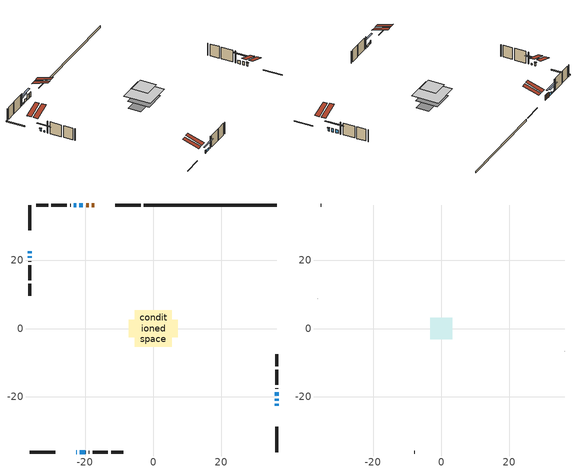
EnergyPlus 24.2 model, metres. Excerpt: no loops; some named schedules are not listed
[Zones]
conditioned space
 floor adiabatic (Floor2 construction): -4.26,-4.26 -4.26,4.26 4.26,4.26 4.26,-4.26 z0.76
 floor adiabatic (AdiabaticFloorConstruction): -5.37,-5.37 -5.37,5.37 5.37,5.37 5.37,-5.37 z3.2
 floor foundation (Slab1 construction): -7.25,-2.51 -7.25,2.51 7.25,2.51 7.25,-2.51 z0
 wall outside (RimJoist1 construction): -3.71,36.23 -11.14,36.23 / -36.23,-36.23 -28.81,-36.23 / -36.23,36.23 -36.23,28.81 / 36.23,-36.23 36.23,-28.81 z0.76:1.06
 wall outside (AdiabaticWallConstruction 1): -17.29,36.23 -17.99,36.23 / -18.92,36.23 -19.73,36.23 z0.76:2.79
 wall outside (AdiabaticWallConstruction): -22.65,-36.23 -22.43,-36.23 / -20.65,36.23 -21.67,36.23 z0.76:1.98; 36.23,-22.65 36.23,-22.14 / -36.23,22.65 -36.23,22.14 z0.76:1.88; 36.23,-21.21 36.23,-20.6 / 36.23,-19.67 36.23,-18.66 z0.76:2.13; -22.6,36.23 -23.27,36.23 z0.76:1.27; -21.51,-36.23 -19.88,-36.23 z0.76:1.62; -36.23,21.21 -36.23,20.7 z0.76:1.32
 wall outside (Wall1 construction): -24.19,36.23 -24.42,36.23 / -18.95,-36.23 -18.72,-36.23 / -36.23,19.77 -36.23,19.54 / 36.23,-17.73 36.23,-17.5 z0.76:5.64
 wall outside (Wall2 construction): -25.35,36.23 -29.86,36.23 / -17.79,-36.23 -13.28,-36.23 / -36.23,18.61 -36.23,14.1 / 36.23,-16.57 36.23,-12.06 z0.76:5.64
 wall outside (Wall3 construction): -30.79,36.23 -34.31,36.23 / -12.35,-36.23 -8.83,-36.23 / -36.23,13.17 -36.23,9.66 / 36.23,-11.13 36.23,-7.61 z0.76:5.64
 wall foundation (FoundationWall1 construction): 36.23,36.23 -2.78,36.23 z0:0.76
 window (WindowConstruction 8): -22.65,-36.23 -22.44,-36.23 z0.76:1.98
 window (WindowConstruction 6): 36.23,-22.65 36.23,-22.14 z0.76:1.88
 window (WindowConstruction 7): -36.23,22.65 -36.23,22.14 z0.76:1.88
 window (WindowConstruction): 36.23,-21.21 36.23,-20.6 z0.76:2.13
 window (WindowConstruction 1): 36.23,-19.67 36.23,-18.66 z0.76:2.13
 window (WindowConstruction 2): -20.66,36.23 -21.67,36.23 z0.76:1.98
 window (WindowConstruction 3): -22.6,36.23 -23.26,36.23 z0.76:1.27
 window (WindowConstruction 4): -21.51,-36.23 -19.88,-36.23 z0.76:1.62
 window (WindowConstruction 5): -36.23,21.21 -36.23,20.7 z0.76:1.32
 door (Door): -17.3,36.23 -17.99,36.23 z0.76:2.79
 door (Door 1): -18.92,36.23 -19.73,36.23 z0.76:2.79
 ceiling adiabatic (AdiabaticFloorConstruction): 5.37,-5.37 5.37,5.37 -5.37,5.37 -5.37,-5.37 z3.2
 roof outside (Roof2 construction): -16.37,36.23,5.64 -16.37,29.72,7.81 -14.65,29.72,7.81 -14.65,36.23,5.64; -23.58,-36.23,5.64 -23.58,-29.72,7.81 -25.29,-29.72,7.81 -25.29,-36.23,5.64; -36.23,23.58,5.64 -29.72,23.58,7.81 -29.72,25.29,7.81 -36.23,25.29,5.64; 36.23,-23.58,5.64 29.72,-23.58,7.81 29.72,-25.29,7.81 36.23,-25.29,5.64
attic - vented
 floor to conditioned space (Floor1 construction Reversed): -3.22,-3.22 -3.22,3.22 3.22,3.22 3.22,-3.22 z5.64
 wall outside (Wall4 construction): -35.24,36.23 -35.3,36.23 / -7.9,-36.23 -7.84,-36.23 / -36.23,8.73 -36.23,8.66 / 36.23,-6.68 36.23,-6.62 z0.76:5.64
 roof outside (Roof1 construction): -13.72,36.23,5.64 -13.72,29.96,7.73 -12.07,29.96,7.73 -12.07,36.23,5.64; -26.22,-36.23,5.64 -26.22,-29.96,7.73 -27.88,-29.96,7.73 -27.88,-36.23,5.64; -36.23,26.22,5.64 -29.96,26.22,7.73 -29.96,27.88,7.73 -36.23,27.88,5.64; 36.23,-26.22,5.64 29.96,-26.22,7.73 29.96,-27.88,7.73 36.23,-27.88,5.64
shading: 36.23,-21.94 36.23,-22.85 36.65,-22.85 36.65,-21.94 z2.08; -36.23,21.94 -36.23,22.85 -36.65,22.85 -36.65,21.94 z2.08; 36.23,-18.11 36.23,-23.7 36.65,-23.7 36.65,-18.11 z4.62; 36.23,-16.17 36.23,-22.16 36.65,-22.16 36.65,-16.17 z4.62; -24.16,36.23 -18.17,36.23 -18.17,36.65 -24.16,36.65 z4.47; -25.75,36.23 -20.11,36.23 -20.11,36.65 -25.75,36.65 z3.76; -17.39,-36.23 -24,-36.23 -24,-36.65 -17.39,-36.65 z4.11; -36.23,18.21 -36.23,23.7 -36.65,23.7 -36.65,18.21 z3.81
[Building]
Building 1: Terrain=Suburbs
[Site:Location]
Windsor AP_ON: Latitude {deg}=42.28; Longitude {deg}=-82.96; Time Zone {hr}=-5; Elevation {m}=190; Keep Site Location Information=Yes
[Site:GroundTemperature:Shallow]
6.34957, 4.46684, 4.31606, 5.20952, 8.79623, 12.3662, 15.4612, 17.4219, 17.5884, 15.9938, 12.9777, 9.51722
[Site:WaterMainsTemperature]
Calculation Method=Schedule; Temperature Schedule=mains temperature schedule
[Material] Roughness=Rough; Thermal Absorptance=0.9
Name | Thickness {m} | Conductivity {W/m-K} | Density {kg/m3} | Specific Heat {J/kg-K} | Solar Absorptance | Visible Absorptance
asphalt or fiberglass shingles | 0.00635 | 0.162714 | 1121.4 | 1465.45 | 0.4 | 0.4
ceiling stud and cavity | 0.1397 | 0.0798965 | 65.682 | 1177.47 | 0.7 | 0.7
concrete 4.0 in. | 0.1016 | 1.803125 | 2242.8 | 837.4 | 0.7 | 0.7
concrete 8.0 in. | 0.2032 | 1.803125 | 2242.8 | 837.4 | 0.7 | 0.7
door material | 0.04445 | 0.188738 | 512.64 | 1214.23 | 0.7 | 0.7
door material 1 | 0.04445 | 0.0451087 | 512.64 | 1214.23 | 0.7 | 0.7
exterior vertical ins | 0.00171011 | 0.029427 | 32.04 | 1214.23 | 0.7 | 0.7
floor covering | 0.0127 | 9.015625 | 54.468 | 1339.84 | 0.6 | 0.6
floor covering 1 | 0.0127 | 0.0433444 | 54.468 | 1339.84 | 0.6 | 0.6
floor rigid ins; wall rigid ins | 0.512978 | 0.029427 | 32.04 | 1214.23 | 0.7 | 0.7
floor stud and cavity | 0.0889 | 0.340671 | 50.32683 | 1063.81 | 0.7 | 0.7
floor stud and cavity 1 | 0.1397 | 1.75129 | 37.0049 | 1207.88 | 0.7 | 0.7
furniture material conditioned space 1 | 0.1524 | 0.115458 | 640.8 | 1214.23 | 0.6 | 0.6
gypsum board | 0.0127 | 0.160291 | 801 | 837.4 | 0.6 | 0.6
gypsum board 1 | 0.0127 | 0.160291 | 801 | 837.4 | 0.7 | 0.7
osb sheathing 0.5 in. | 0.0127 | 0.115458 | 512.64 | 1214.23 | 0.7 | 0.7
osb sheathing 0.75 in. | 0.01905 | 0.115458 | 512.64 | 1214.23 | 0.7 | 0.7
rim joist stud and cavity | 0.0508 | 0.177588 | 50.32683 | 1063.81 | 0.6 | 0.6
roof stud and cavity | 0.2032 | 0.116356 | 78.34581 | 1123.46 | 0.7 | 0.7
slab rigid ins | 0.0252857 | 0.029427 | 32.04 | 1214.23 | 0.7 | 0.7
wall stud and cavity | 0.1397 | 0.11824 | 139.0536 | 1170.24 | 0.7 | 0.7
wall stud and cavity 1 | 0.1397 | 0.108534 | 139.0536 | 1170.24 | 0.7 | 0.7
wall stud and cavity 2 | 0.1397 | 0.109433 | 139.0536 | 1170.24 | 0.7 | 0.7
wall stud and cavity 3 | 0.0889 | 6.1454 | 50.32683 | 1063.81 | 0.6 | 0.6
wall stud and cavity 4 | 0.0889 | 0.380278 | 52.3479 | 1209.89 | 0.7 | 0.7
wall stud and cavity 5 | 0.0889 | 0.391764 | 83.0341 | 1211.67 | 0.7 | 0.7
wood siding | 0.0254 | 0.102417 | 544.68 | 1172.36 | 0.4 | 0.4
wood siding 1 | 0.00254 | 0.102417 | 544.68 | 1172.36 | 0.4 | 0.4
wood siding 2; wood siding 3; wood siding 4 | 0.0254 | 0.102417 | 544.68 | 1172.36 | 0.7 | 0.7
[WindowMaterial:SimpleGlazingSystem]
Name | U-Factor {W/m2-K} | Solar Heat Gain Coefficient
WindowMaterial | 2.87818 | 0.5
WindowMaterial 1 | 2.90373 | 0.56
WindowMaterial 2 | 2.86114 | 0.47
WindowMaterial 3 | 2.82537 | 0.39
WindowMaterial 4 | 2.8725 | 0.49
WindowMaterial 5 | 2.81175 | 0.36
WindowMaterial 6 | 2.85717 | 0.46
WindowMaterial 7 | 6.92943 | 0.69
[Construction]
AdiabaticFloorConstruction: floor stud and cavity 1, floor rigid ins, osb sheathing 0.75 in., floor covering 1
AdiabaticWallConstruction: wood siding 3, wall rigid ins, wall stud and cavity 4, gypsum board
AdiabaticWallConstruction 1: wood siding 4, wall rigid ins, wall stud and cavity 4, gypsum board
Door: door material
Door 1: door material 1
Floor1 construction Reversed: gypsum board, ceiling stud and cavity
Floor2 construction: floor stud and cavity, floor covering
FoundationWall1 construction: concrete 8.0 in., gypsum board 1
furniture construction conditioned space 1: furniture material conditioned space 1
PartitionWallConstruction: gypsum board, wall stud and cavity 5, gypsum board
RimJoist1 construction: wood siding 2, rim joist stud and cavity
Roof1 construction: asphalt or fiberglass shingles
Roof2 construction: asphalt or fiberglass shingles, osb sheathing 0.75 in., roof stud and cavity, gypsum board
Slab1 construction: slab rigid ins, concrete 4.0 in.
Wall1 construction: wood siding, osb sheathing 0.5 in., wall stud and cavity, gypsum board
Wall2 construction: wood siding, osb sheathing 0.5 in., wall stud and cavity 1, gypsum board
Wall3 construction: wood siding, osb sheathing 0.5 in., wall stud and cavity 2, gypsum board
Wall4 construction: wood siding 1, wall stud and cavity 3
WindowConstruction: WindowMaterial
WindowConstruction 1: WindowMaterial 1
WindowConstruction 2: WindowMaterial 2
WindowConstruction 3: WindowMaterial 3
WindowConstruction 4: WindowMaterial 4
WindowConstruction 5: WindowMaterial 5
WindowConstruction 6; WindowConstruction 7: WindowMaterial 6
WindowConstruction 8: WindowMaterial 7
[Zone] Multiplier=1; Part of Total Floor Area=Yes
Name | Volume {m3}
attic - vented | 14.1056
conditioned space | 363.1
[Space]
Name | Zone | Volume {m3}
attic - vented 1 | attic - vented | 14.1056
conditioned space 1 | conditioned space | 363.1
[ZoneInfiltration:EffectiveLeakageArea]
infil attic - vented 1: Zone or Space=attic - vented 1; Schedule=Always On Discrete; Effective Air Leakage Area {cm2}=1845.78; Stack Coefficient=0.000484617; Wind Coefficient=1.48737e-05
[ZoneMixing]
whole house fan mix: Zone or Space=attic - vented; Schedule=Always On Continuous; Design Flow Rate Calculation Method=Flow/Zone; Design Flow Rate {m3/s}=0; Source Zone or Space=conditioned space
[SurfaceProperty:ExposedFoundationPerimeter]
Slab1: Exposed Perimeter Calculation Method=TotalExposedPerimeter; Total Exposed Perimeter {m}=39.015
[InternalMass] Zone or ZoneList=conditioned space; Space or SpaceList=conditioned space 1
Name | Construction | Surface Area {m2}
furniture mass conditioned space 1 | furniture construction conditioned space 1 | 104.34
partition wall mass | PartitionWallConstruction | 188.2
[Lights]
interior lighting: Zone or ZoneList or Space or SpaceList=conditioned space 1; Schedule=interior lighting schedule; Design Level Calculation Method=LightingLevel; Lighting Level {W}=343.2; Return Air Fraction=0; Fraction Radiant=0.6; Fraction Visible=0.2; Fraction Replaceable=1
[People]
occupants: Zone or ZoneList or Space or SpaceList=conditioned space 1; Number of People Schedule=occupants schedule; Number of People Calculation Method=People; Number of People=3; Fraction Radiant=0.314171; Sensible Heat Fraction=0.56303; Activity Level Schedule=occupants activity schedule; Carbon Dioxide Generation Rate {m3/s-W}=0; Enable ASHRAE 55 Comfort Warnings=No; Mean Radiant Temperature Calculation Type=EnclosureAveraged
[ElectricEquipment] Zone or ZoneList or Space or SpaceList=conditioned space 1; Design Level Calculation Method=EquipmentLevel
Name | Schedule | Design Level {W} | Fraction Latent | Fraction Radiant | Fraction Lost
clothes dryer | clothes dryer schedule | 140.772 | 0.015 | 0.081 | 0.85
clothes washer | clothes washer schedule | 32.1985 | 0.03 | 0.162 | 0.7
cooking range | cooking range schedule | 215.147 | 0.08 | 0.432 | 0.2
dishwasher | dishwasher schedule | 66.8632 | 0.3 | 0.18 | 0.4
fridge | fridge schedule | 72.9452 | 0 | 0.6 | 0
mech vent house fan | mech vent house fan schedule | 0 | 0 | 0 | 1
mech vent house fan cfis | mech vent house fan cfis schedule | 0 | 0 | 0 | 0
misc plug loads | misc plug loads schedule | 494.7 | 0.045 | 0.513 | 0.1
whole house fan | Always On Discrete | 0 | 0 | 0 | 1
[OtherEquipment] Zone or ZoneList or Space or SpaceList=conditioned space 1; Design Level Calculation Method=EquipmentLevel
Name | Fuel Type | Schedule | Design Level {W} | Fraction Latent | Fraction Radiant | Fraction Lost
clothes dryer 1 | Electricity | clothes dryer schedule | 0 | 0.015 | 0.081 | 0.85
cooking range 1 | Electricity | cooking range schedule | 0 | 0.08 | 0.432 | 0.2
general water use latent | None | general water use schedule | 62.594 | 1 | 0 | 0
general water use sensible | None | general water use schedule | -61.6891 | 0 | 0.6 | 0
mech vent house fan latent load | None | Always On Discrete | 0 | 1 | 0 | 0
mech vent house fan sensible load | None | Always On Discrete | 0 | 0 | 0 | 0
water heater energy adjustment1 | NaturalGas | Always On Discrete | 0.01 | 0 | 0 | 1
[ZoneInfiltration:DesignFlowRate] Zone or ZoneList or Space or SpaceList=conditioned space 1; Schedule=Always On Discrete; Design Flow Rate Calculation Method=Flow/Zone; Design Flow Rate {m3/s}=0
infil flow; natural vent flow; whole house fan flow
[AvailabilityManager:Scheduled]
furnace airloop Availability Manager: Schedule=Always On Discrete
[Foundation:Kiva]
Foundation Kiva 1: Initial Indoor Air Temperature {C}=18; Wall Height Above Grade {m}=0.759988; Wall Depth Below Slab {m}=0.2032; Custom Block Material Name 1=exterior vertical ins; Custom Block Depth 1 {m}=0.759988; Custom Block X Position 1 {m}=0.2159; Custom Block Z Position 1 {m}=0
[Foundation:Kiva:Settings]
Soil Conductivity {W/m-K}=0.849921; Soil Density {kg/m3}=1842.3; Soil Specific Heat {J/kg-K}=418.7; Ground Solar Absorptivity=0.9; Ground Thermal Absorptivity=0.9; Ground Surface Roughness {m}=0.03; Far-Field Width {m}=40; Deep-Ground Boundary Condition=ZeroFlux; Deep-Ground Depth {m}=40; Minimum Cell Dimension {m}=0.2; Maximum Cell Growth Coefficient=3; Simulation Timestep=Timestep
[Exterior:Lights]
exterior lighting: Schedule=exterior lighting schedule; Design Level {W}=75.6
[EnergyManagementSystem:GlobalVariable]
furnace_airloop_Fan_RTF
infil_program_Qfan
infil_program_Qinf
natural_vent_program_Qnv
natural_vent_program_Qwhf
[EnergyManagementSystem:Sensor]
Name | Output:Variable or Output:Meter Index Key | Output:Variable or Output:Meter
airflow_gain | infil flow | Infiltration Sensible Heat Gain Energy
airflow_gain_1 | natural vent flow | Infiltration Sensible Heat Gain Energy
airflow_gain_2 | whole house fan flow | Infiltration Sensible Heat Gain Energy
airflow_loss | infil flow | Infiltration Sensible Heat Loss Energy
airflow_loss_1 | natural vent flow | Infiltration Sensible Heat Loss Energy
airflow_loss_2 | whole house fan flow | Infiltration Sensible Heat Loss Energy
clg_load_cond |  | Cooling:EnergyTransfer:Zone:CONDITIONED SPACE
clg_sp_s; clg_sp_s_1 | cooling setpoint | Schedule Value
clothes_dryer_exhaust_0_sch_s | clothes dryer exhaust 0 schedule | Schedule Value
cool_season | cooling season schedule | Schedule Value
htg_load_cond |  | Heating:EnergyTransfer:Zone:CONDITIONED SPACE
htg_sp_s; htg_sp_s_1 | heating setpoint | Schedule Value
ig_ee_conv | clothes dryer | Electric Equipment Convective Heating Energy
ig_ee_conv_2 | cooking range | Electric Equipment Convective Heating Energy
ig_ee_conv_4 | fridge | Electric Equipment Convective Heating Energy
ig_ee_conv_5 | misc plug loads | Electric Equipment Convective Heating Energy
ig_ee_conv_6 | whole house fan | Electric Equipment Convective Heating Energy
ig_ee_rad | clothes dryer | Electric Equipment Radiant Heating Energy
ig_ee_rad_2 | cooking range | Electric Equipment Radiant Heating Energy
ig_ee_rad_4 | fridge | Electric Equipment Radiant Heating Energy
ig_ee_rad_5 | misc plug loads | Electric Equipment Radiant Heating Energy
ig_ee_rad_6 | whole house fan | Electric Equipment Radiant Heating Energy
ig_lgt_conv | interior lighting | Lights Convective Heating Energy
ig_lgt_rad | interior lighting | Lights Radiant Heating Energy
ig_lgt_vis | interior lighting | Lights Visible Radiation Heating Energy
ig_oe_conv | clothes dryer 1 | Other Equipment Convective Heating Energy
ig_oe_conv_1 | cooking range 1 | Other Equipment Convective Heating Energy
ig_oe_conv_2 | general water use latent | Other Equipment Convective Heating Energy
ig_oe_conv_3 | general water use sensible | Other Equipment Convective Heating Energy
ig_oe_conv_4 | water heater energy adjustment1 | Other Equipment Convective Heating Energy
ig_oe_rad | clothes dryer 1 | Other Equipment Radiant Heating Energy
ig_oe_rad_1 | cooking range 1 | Other Equipment Radiant Heating Energy
ig_oe_rad_2 | general water use latent | Other Equipment Radiant Heating Energy
ig_oe_rad_3 | general water use sensible | Other Equipment Radiant Heating Energy
ig_oe_rad_4 | water heater energy adjustment1 | Other Equipment Radiant Heating Energy
ig_ppl_conv | occupants | People Convective Heating Energy
ig_ppl_rad | occupants | People Radiant Heating Energy
im_conv | furniture mass conditioned space 1 | Surface Inside Face Convection Heat Gain Energy
im_conv_1 | partition wall mass | Surface Inside Face Convection Heat Gain Energy
im_ig | furniture mass conditioned space 1 | Surface Inside Face Internal Gains Radiation Heat Gain Energy
im_ig_1 | partition wall mass | Surface Inside Face Internal Gains Radiation Heat Gain Energy
im_lgt | furniture mass conditioned space 1 | Surface Inside Face Lights Radiation Heat Gain Energy
im_lgt_1 | partition wall mass | Surface Inside Face Lights Radiation Heat Gain Energy
im_sol | furniture mass conditioned space 1 | Surface Inside Face Solar Radiation Heat Gain Energy
im_sol_1 | partition wall mass | Surface Inside Face Solar Radiation Heat Gain Energy
im_surf | furniture mass conditioned space 1 | Surface Inside Face Net Surface Thermal Radiation Heat Gain Energy
im_surf_1 | partition wall mass | Surface Inside Face Net Surface Thermal Radiation Heat Gain Energy
mv_conv | mech vent house fan | Electric Equipment Convective Heating Energy
mv_conv_1 | mech vent house fan cfis | Electric Equipment Convective Heating Energy
mv_conv_2 | mech vent house fan latent load | Other Equipment Convective Heating Energy
mv_conv_3 | mech vent house fan sensible load | Other Equipment Convective Heating Energy
mv_rad | mech vent house fan | Electric Equipment Radiant Heating Energy
mv_rad_1 | mech vent house fan cfis | Electric Equipment Radiant Heating Energy
mv_rad_2 | mech vent house fan latent load | Other Equipment Radiant Heating Energy
mv_rad_3 | mech vent house fan sensible load | Other Equipment Radiant Heating Energy
natural_vent_s | natural vent schedule | Schedule Value
out_pb_s |  | Site Outdoor Air Barometric Pressure
out_wt_s |  | Site Outdoor Air Humidity Ratio
site_vw_s |  | Site Wind Speed
ss_back_out | Window1 | Surface Window Shortwave from Zone Back Out Window Heat Transfer Rate
ss_back_out_1 | Window10 | Surface Window Shortwave from Zone Back Out Window Heat Transfer Rate
ss_back_out_2 | Window11 | Surface Window Shortwave from Zone Back Out Window Heat Transfer Rate
ss_back_out_3 | Window2 | Surface Window Shortwave from Zone Back Out Window Heat Transfer Rate
ss_back_out_4 | Window3 | Surface Window Shortwave from Zone Back Out Window Heat Transfer Rate
ss_back_out_5 | Window4 | Surface Window Shortwave from Zone Back Out Window Heat Transfer Rate
ss_back_out_6 | Window6 | Surface Window Shortwave from Zone Back Out Window Heat Transfer Rate
ss_back_out_7 | Window7 | Surface Window Shortwave from Zone Back Out Window Heat Transfer Rate
ss_back_out_8 | Window9 | Surface Window Shortwave from Zone Back Out Window Heat Transfer Rate
ss_conv | Door1 | Surface Inside Face Convection Heat Gain Energy
ss_conv_1 | Door2 | Surface Inside Face Convection Heat Gain Energy
ss_conv_10 | Window9 | Surface Inside Face Convection Heat Gain Energy
ss_conv_2 | Window1 | Surface Inside Face Convection Heat Gain Energy
ss_conv_3 | Window10 | Surface Inside Face Convection Heat Gain Energy
ss_conv_4 | Window11 | Surface Inside Face Convection Heat Gain Energy
ss_conv_5 | Window2 | Surface Inside Face Convection Heat Gain Energy
ss_conv_6 | Window3 | Surface Inside Face Convection Heat Gain Energy
ss_conv_7 | Window4 | Surface Inside Face Convection Heat Gain Energy
ss_conv_8 | Window6 | Surface Inside Face Convection Heat Gain Energy
ss_conv_9 | Window7 | Surface Inside Face Convection Heat Gain Energy
ss_ig | Door1 | Surface Inside Face Internal Gains Radiation Heat Gain Energy
ss_ig_1 | Door2 | Surface Inside Face Internal Gains Radiation Heat Gain Energy
ss_ig_10 | Window9 | Surface Inside Face Internal Gains Radiation Heat Gain Energy
ss_ig_2 | Window1 | Surface Inside Face Internal Gains Radiation Heat Gain Energy
ss_ig_3 | Window10 | Surface Inside Face Internal Gains Radiation Heat Gain Energy
ss_ig_4 | Window11 | Surface Inside Face Internal Gains Radiation Heat Gain Energy
ss_ig_5 | Window2 | Surface Inside Face Internal Gains Radiation Heat Gain Energy
ss_ig_6 | Window3 | Surface Inside Face Internal Gains Radiation Heat Gain Energy
ss_ig_7 | Window4 | Surface Inside Face Internal Gains Radiation Heat Gain Energy
ss_ig_8 | Window6 | Surface Inside Face Internal Gains Radiation Heat Gain Energy
ss_ig_9 | Window7 | Surface Inside Face Internal Gains Radiation Heat Gain Energy
ss_lgt | Door1 | Surface Inside Face Lights Radiation Heat Gain Energy
ss_lgt_1 | Door2 | Surface Inside Face Lights Radiation Heat Gain Energy
ss_sol | Door1 | Surface Inside Face Solar Radiation Heat Gain Energy
ss_sol_1 | Door2 | Surface Inside Face Solar Radiation Heat Gain Energy
ss_surf | Door1 | Surface Inside Face Net Surface Thermal Radiation Heat Gain Energy
ss_surf_1 | Door2 | Surface Inside Face Net Surface Thermal Radiation Heat Gain Energy
ss_surf_10 | Window9 | Surface Inside Face Net Surface Thermal Radiation Heat Gain Energy
ss_surf_2 | Window1 | Surface Inside Face Net Surface Thermal Radiation Heat Gain Energy
ss_surf_3 | Window10 | Surface Inside Face Net Surface Thermal Radiation Heat Gain Energy
ss_surf_4 | Window11 | Surface Inside Face Net Surface Thermal Radiation Heat Gain Energy
ss_surf_5 | Window2 | Surface Inside Face Net Surface Thermal Radiation Heat Gain Energy
ss_surf_6 | Window3 | Surface Inside Face Net Surface Thermal Radiation Heat Gain Energy
ss_surf_7 | Window4 | Surface Inside Face Net Surface Thermal Radiation Heat Gain Energy
ss_surf_8 | Window6 | Surface Inside Face Net Surface Thermal Radiation Heat Gain Energy
ss_surf_9 | Window7 | Surface Inside Face Net Surface Thermal Radiation Heat Gain Energy
ss_trans_in | Window1 | Surface Window Transmitted Solar Radiation Rate
ss_trans_in_1 | Window10 | Surface Window Transmitted Solar Radiation Rate
ss_trans_in_2 | Window11 | Surface Window Transmitted Solar Radiation Rate
ss_trans_in_3 | Window2 | Surface Window Transmitted Solar Radiation Rate
ss_trans_in_4 | Window3 | Surface Window Transmitted Solar Radiation Rate
ss_trans_in_5 | Window4 | Surface Window Transmitted Solar Radiation Rate
ss_trans_in_6 | Window6 | Surface Window Transmitted Solar Radiation Rate
ss_trans_in_7 | Window7 | Surface Window Transmitted Solar Radiation Rate
ss_trans_in_8 | Window9 | Surface Window Transmitted Solar Radiation Rate
ss_trans_out | Window1 | Surface Inside Face Initial Transmitted Diffuse Transmitted Out Window Solar Radiation Rate
ss_trans_out_1 | Window10 | Surface Inside Face Initial Transmitted Diffuse Transmitted Out Window Solar Radiation Rate
ss_trans_out_2 | Window11 | Surface Inside Face Initial Transmitted Diffuse Transmitted Out Window Solar Radiation Rate
ss_trans_out_3 | Window2 | Surface Inside Face Initial Transmitted Diffuse Transmitted Out Window Solar Radiation Rate
ss_trans_out_4 | Window3 | Surface Inside Face Initial Transmitted Diffuse Transmitted Out Window Solar Radiation Rate
ss_trans_out_5 | Window4 | Surface Inside Face Initial Transmitted Diffuse Transmitted Out Window Solar Radiation Rate
ss_trans_out_6 | Window6 | Surface Inside Face Initial Transmitted Diffuse Transmitted Out Window Solar Radiation Rate
ss_trans_out_7 | Window7 | Surface Inside Face Initial Transmitted Diffuse Transmitted Out Window Solar Radiation Rate
ss_trans_out_8 | Window9 | Surface Inside Face Initial Transmitted Diffuse Transmitted Out Window Solar Radiation Rate
s_conv | Floor1 | Surface Inside Face Convection Heat Gain Energy
s_conv_1 | Floor2 | Surface Inside Face Convection Heat Gain Energy
s_conv_10 | Roof2:180 | Surface Inside Face Convection Heat Gain Energy
s_conv_11 | Roof2:270 | Surface Inside Face Convection Heat Gain Energy
s_conv_12 | Roof2:90 | Surface Inside Face Convection Heat Gain Energy
s_conv_13 | Slab1 | Surface Inside Face Convection Heat Gain Energy
s_conv_14 | Wall1:0 | Surface Inside Face Convection Heat Gain Energy
s_conv_15 | Wall1:180 | Surface Inside Face Convection Heat Gain Energy
s_conv_16 | Wall1:270 | Surface Inside Face Convection Heat Gain Energy
s_conv_17 | Wall1:90 | Surface Inside Face Convection Heat Gain Energy
s_conv_18 | Wall2:0 | Surface Inside Face Convection Heat Gain Energy
s_conv_19 | Wall2:180 | Surface Inside Face Convection Heat Gain Energy
s_conv_2 | FoundationWall1 | Surface Inside Face Convection Heat Gain Energy
s_conv_20 | Wall2:270 | Surface Inside Face Convection Heat Gain Energy
s_conv_21 | Wall2:90 | Surface Inside Face Convection Heat Gain Energy
s_conv_22 | Wall3:0 | Surface Inside Face Convection Heat Gain Energy
s_conv_23 | Wall3:180 | Surface Inside Face Convection Heat Gain Energy
s_conv_24 | Wall3:270 | Surface Inside Face Convection Heat Gain Energy
s_conv_25 | Wall3:90 | Surface Inside Face Convection Heat Gain Energy
s_conv_3 | inferred conditioned ceiling | Surface Inside Face Convection Heat Gain Energy
s_conv_4 | inferred conditioned floor | Surface Inside Face Convection Heat Gain Energy
s_conv_5 | RimJoist1:0 | Surface Inside Face Convection Heat Gain Energy
s_conv_6 | RimJoist1:180 | Surface Inside Face Convection Heat Gain Energy
s_conv_7 | RimJoist1:270 | Surface Inside Face Convection Heat Gain Energy
s_conv_8 | RimJoist1:90 | Surface Inside Face Convection Heat Gain Energy
s_conv_9 | Roof2:0 | Surface Inside Face Convection Heat Gain Energy
s_ig | Floor1 | Surface Inside Face Internal Gains Radiation Heat Gain Energy
s_ig_1 | Floor2 | Surface Inside Face Internal Gains Radiation Heat Gain Energy
s_ig_10 | Roof2:180 | Surface Inside Face Internal Gains Radiation Heat Gain Energy
s_ig_11 | Roof2:270 | Surface Inside Face Internal Gains Radiation Heat Gain Energy
s_ig_12 | Roof2:90 | Surface Inside Face Internal Gains Radiation Heat Gain Energy
s_ig_13 | Slab1 | Surface Inside Face Internal Gains Radiation Heat Gain Energy
